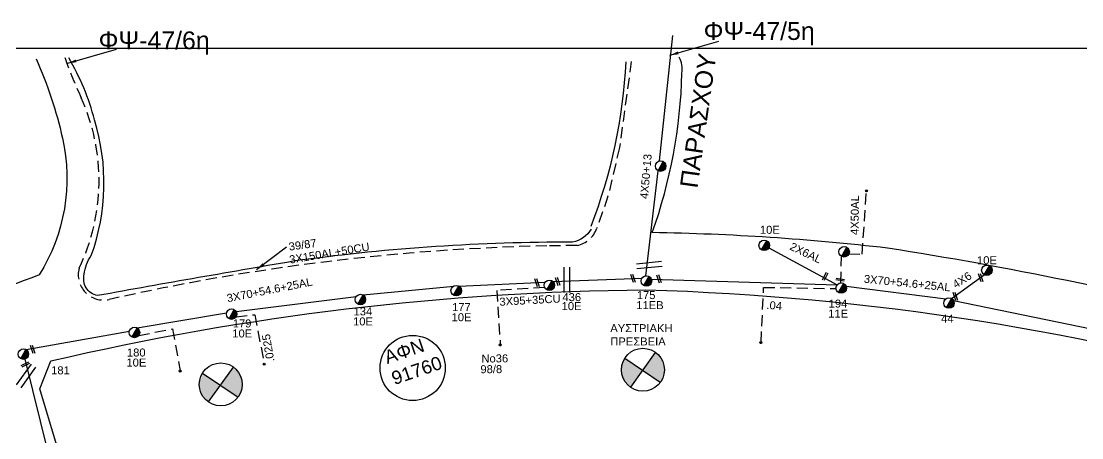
# Model space of a CAD drawing. Header units: millimetres. Extents: x 8791 to 11104, y 1833 to 2902.
# Drawn here: x 10051.8 to 10295.3, y 2793.2 to 2888.9 of the extents above; entities that cross this region are included whole.
import ezdxf
from ezdxf.enums import TextEntityAlignment as Align

# ---------------------------------------------------------------- set-up
doc = ezdxf.new("R2010")
doc.units = ezdxf.units.MM
doc.linetypes.add('DASHED', pattern=[19.05, 12.7, -6.35])
for name, color, linetype in [('Άγνωστα', 7, 'Continuous'), ('Γέφυρες Εναερίου Δικτύου', 7, 'Continuous'), ('Γυμνά εναέρια ΧΤ (3Φ)   4x50AL', 7, 'Continuous'), ('Επιγραφές - Σχήματα', 7, 'Continuous'), ('Καλώδια ΧΤ   2x6AL', 7, 'DASHED'), ('Καλώδια ΧΤ   3x150AL+50CU', 7, 'DASHED'), ('Καλώδια ΧΤ   3x95+35CU', 7, 'DASHED'), ('Καλώδια ΧΤ   4x50+13', 7, 'Continuous'), ('Μηχανική τομή', 7, 'Continuous'), ('Στύλος ΦΜ', 7, 'Continuous'), ('Στύλος ΦΜ @ 1', 7, 'Continuous'), ('Συνδέσεις', 7, 'Continuous'), ('Συνεστραμμένα ΧΤ   3x70+54.6+25AL', 7, 'SYN_LINE'), ('Τομή', 7, 'Continuous'), ('Υπόβαθρο ΔΕΗ', 7, 'Continuous'), ('Υπόγεια Καλώδια Δικτύου ΧΤ   .04', 7, 'DASHED'), ('Υπόγεια καλώδια Παροχών ΧΤ   .0225', 7, 'DASHED'), ('Υπόγεια καλώδια Παροχών ΧΤ   4x6', 7, 'DASHED')]:
    doc.layers.add(name, color=color, linetype=linetype)
doc.styles.add('ar', font='ARIAL.TTF')
doc.styles.get("Standard").update_dxf_attribs({"font": 'ARIAL.TTF'})
doc.linetypes.add('SYN_LINE', pattern='A,0.5,-0.0001,["/\\/\\/\\/",Standard,S=0.1,R=0,X=0,Y=-0.05],-0.25', length=0.7501)
doc.dimstyles.new('ISO-25', dxfattribs={"dimtxt": 2.5, "dimasz": 2.5, "dimexe": 1.25, "dimexo": 0.625, "dimtad": 1, "dimtxsty": 'Standard', "dimcen": 2.5, "dimadec": 0, "dimazin": 0, "dimtfac": 1, "dimtmove": 0, "dimatfit": 3, "dimfxl": 1, "dimarcsym": 0})

# ---------------------------------------------------------------- blocks, each defined once
blk = doc.blocks.new('ΥΠΑΡΧΩΝ ΤΣΙΜΕΝΤΕΝΙΟΣ ΣΤΥΛΟΣ')
at = {"layer": 'Στύλος ΦΜ'}
blk.add_hatch(color=256, dxfattribs=at).paths.add_polyline_path([(-1.29, -2.28, 0.574793), (2.62, 0, 0.268822), (1.3, 2.27)])
blk.add_line((-1.29, -2.28), (1.3, 2.27), dxfattribs=at)
blk.add_circle((0, 0), 2.62, dxfattribs=at)
at = {"layer": 'Στύλος ΦΜ', "flags": 4}
for tag, p in [('ΑΡΙΘΜΟΣ', (-4.68, 8.05)), ('ΤΥΠΟΣ', (-4.91, 3.03))]:
    blk.add_attdef(tag, p, '', height=4, dxfattribs=at)
blk = doc.blocks.new('ΤΟΜΗ')
at = {"layer": 'Τομή', "ltscale": 40}
for p, q in [((-5.68, 0), (5.68, 0)), ((5.68, -2.33), (-5.68, -2.33))]:
    blk.add_line(p, q, dxfattribs=at)
blk = doc.blocks.new('ΜΗΧΑΝΙΚΗ ΤΟΜΗ')
at = {"layer": 'Μηχανική τομή', "ltscale": 40}
for p, q in [((-1.89, 0.78), (1.89, 0.78)), ((1.89, 0), (-1.89, 0))]:
    blk.add_line(p, q, dxfattribs=at)
blk = doc.blocks.new('_ΣΥΝΔΕΣΗ')
at = {"layer": 'Συνδέσεις', "linetype": 'SYN_LINE', "ltscale": 40}
blk.add_hatch(color=256, dxfattribs=at).paths.add_polyline_path([(0.5, -0.01, 1), (-0.5, -0.01, 1)])
at = {"layer": 'Συνδέσεις'}
blk.add_circle((0, -0.01), 0.5, dxfattribs=at)

msp = doc.modelspace()

# ---------------------------------------------------------------- hatches: boundary and pattern name
at = {"layer": 'Επιγραφές - Σχήματα'}
h = msp.add_hatch(color=1, dxfattribs=at)
h.paths.add_polyline_path([(10197.44, 2812.85), (10194.48, 2808.7), (10198.52, 2805.97, 0.158648), (10199.46, 2808.87, 0.239646)])
h.paths.add_polyline_path([(10194.48, 2808.7), (10190.35, 2811.49, 0.140748), (10189.6, 2808.87, 0.245453), (10191.72, 2804.83)])
h = msp.add_hatch(color=1, dxfattribs=at)
h.paths.add_polyline_path([(10100.52, 2809.47), (10097.56, 2805.32), (10101.6, 2802.59, 0.158648), (10102.54, 2805.49, 0.239646)])
h.paths.add_polyline_path([(10097.56, 2805.32), (10093.43, 2808.11, 0.140748), (10092.68, 2805.49, 0.245453), (10094.8, 2801.45)])

# ---------------------------------------------------------------- linework, layer by layer
at = {"layer": 'Άγνωστα'}
msp.add_circle((10141.67, 2809.27), 7.49, dxfattribs=at)
at = {"layer": 'Γέφυρες Εναερίου Δικτύου', "color": 6, "linetype": 'DASHED', "ltscale": 0.2}
msp.add_lwpolyline([(10078.77, 2816.71), (10086.56, 2818.28), (10088.32, 2808.57)], dxfattribs=at)
at = {"layer": 'Γυμνά εναέρια ΧΤ (3Φ)   4x50AL', "color": 151, "linetype": 'DASHED', "ltscale": 0.2}
msp.add_lwpolyline([(10241.81, 2835.46), (10244.87, 2835.39), (10245.86, 2849.95)], dxfattribs=at)
at = {"layer": 'Επιγραφές - Σχήματα'}
msp.add_lwpolyline([(8808.32, 2882.76), (10848.36, 2882.76), (10848.36, 2881.87)], dxfattribs=at)
at = {"layer": 'Επιγραφές - Σχήματα', "color": 1}
for points in [[(10191.72, 2804.83), (10197.44, 2812.85)], [(10190.35, 2811.49), (10198.52, 2805.97)], [(10093.43, 2808.11), (10101.6, 2802.59)], [(10094.8, 2801.45), (10100.52, 2809.47)]]:
    msp.add_lwpolyline(points, dxfattribs=at)
for centre in [(10194.53, 2808.87), (10097.61, 2805.49)]:
    msp.add_circle(centre, 4.93, dxfattribs=at)
at = {"layer": 'Καλώδια ΧΤ   2x6AL', "color": 151, "linetype": 'SYN_LINE', "ltscale": 20}
msp.add_line((10223.43, 2836.87), (10239.14, 2828.39), dxfattribs=at)
at = {"layer": 'Καλώδια ΧΤ   2x6AL', "color": 151, "ltscale": 0.2}
msp.add_line((10239.93, 2828.81), (10240.13, 2834.92), dxfattribs=at)
at = {"layer": 'Καλώδια ΧΤ   3x150AL+50CU', "color": 133, "ltscale": 0.2}
msp.add_lwpolyline([(10191.87, 2879.7), (10189.15, 2859.91), (10186.51, 2848.7), (10183.95, 2841.36, -0.265081), (10179.41, 2837.4), (10172.48, 2837.32, 0.050184), (10072.02, 2825, -0.562549), (10065.09, 2832.17, 0.221272), (10065.58, 2871.29, -0.018008), (10061.79, 2880.6, -1.43092)], format="xyb", dxfattribs=at)
at = {"layer": 'Καλώδια ΧΤ   3x95+35CU', "color": 6, "ltscale": 0.2}
msp.add_lwpolyline([(10171.98, 2827.74), (10161.01, 2827.09), (10161.79, 2814.55)], dxfattribs=at)
at = {"layer": 'Καλώδια ΧΤ   4x50+13', "color": 1}
for p, q in [((10198.37, 2856.82), (10201.39, 2885.66)), ((10195.23, 2830.45), (10198.01, 2854.59))]:
    msp.add_line(p, q, dxfattribs=at)
at = {"layer": 'Συνεστραμμένα ΧΤ   3x70+54.6+25AL', "color": 151, "ltscale": 20}
for points in [[(10173.88, 2829.14), (10194.33, 2829.91)], [(10196.46, 2829.68), (10239.14, 2828.39)], [(10241.18, 2828.06), (10264.06, 2825.13)], [(10265.86, 2824.75), (10310.84, 2815.51)], [(10058.02, 2789.94), (10052.67, 2811.31)]]:
    msp.add_lwpolyline(points, dxfattribs=at)
at = {"layer": 'Συνεστραμμένα ΧΤ   3x70+54.6+25AL', "color": 6, "ltscale": 20}
for points in [[(10130.27, 2826.03), (10151.11, 2828.09)], [(10152.27, 2828.07), (10172.06, 2828.95)], [(10101.15, 2822.23), (10128.7, 2825.69)], [(10078.4, 2818.46), (10098.93, 2821.94)], [(10052.9, 2813.5), (10076.63, 2817.69)]]:
    msp.add_lwpolyline(points, dxfattribs=at)
at = {"layer": 'Υπόβαθρο ΔΕΗ'}
for points in [[(10182.67, 2841.19, -0.218613), (10178.38, 2838.19, 0.033459), (10115.71, 2834.01, 0.00304), (10069.29, 2825.88, -0.439769), (10066.29, 2830.79, -0.141543), (10067.89, 2835.08, 0.16288), (10068.62, 2866.28, 0.071359), (10062.71, 2880.48, 0.71501)], [(10350.39, 2875.35), (10333.87, 2820.34), (10332.73, 2819.92, 0.023836), (10250.68, 2836.79, 0.025244), (10196.65, 2840.35, 0.080631), (10203.48, 2876.99, 0.153096), (10202.86, 2880.67)], [(10055.21, 2880.28, -0.051701), (10061.27, 2862.06, -0.197305), (10055.94, 2830.65, 0.001559), (10028.14, 2820.18, -0.273677), (10002.33, 2826.33, -0.157549), (9990.11, 2850.86, -0.098893), (9989.79, 2880.36, 1.42293)], [(10190.59, 2879.63, -0.079799), (10182.56, 2841.76, -0.157449)], [(10464.66, 2749.53), (10430.55, 2692.33, 0.059767), (10331.34, 2739.07, 0.081298), (10179.08, 2757.89, 0.034826), (10081.55, 2745.88), (10072.87, 2748.49), (10056.09, 2804.49), (10058.57, 2810.89, -0.055188), (10195.2, 2827.22, -0.064496), (10345.96, 2803.35, -0.060424), (10464.66, 2749.53, -1.462523)]]:
    msp.add_lwpolyline(points, format="xyb", dxfattribs=at)
at = {"layer": 'Υπόγεια Καλώδια Δικτύου ΧΤ   .04', "color": 151, "ltscale": 0.2}
msp.add_lwpolyline([(10221.65, 2815.09), (10222.25, 2827.78), (10238.87, 2827.51)], dxfattribs=at)
at = {"layer": 'Υπόγεια καλώδια Παροχών ΧΤ   .0225', "color": 6, "ltscale": 0.2}
msp.add_lwpolyline([(10101.14, 2821.05), (10105.42, 2821.51), (10107.6, 2810.12)], dxfattribs=at)
at = {"layer": 'Υπόγεια καλώδια Παροχών ΧΤ   4x6', "color": 151, "linetype": 'SYN_LINE', "ltscale": 10}
msp.add_lwpolyline([(10265.4, 2825.22), (10272.89, 2830.66)], dxfattribs=at)

# ---------------------------------------------------------------- block references
at = {"layer": 'Μηχανική τομή'}
for p, xscale, yscale, zscale, rotation in [((10170.02, 2828.81), 0.5104822389464918, 0.5104822389464918, 0.5104822389464918, 288.1819623035606), ((10174.74, 2829.08), 0.5104822389464918, 0.5104822389464918, 0.5104822389464918, 288.1819623035606), ((10192.06, 2829.8), 0.5104822389464918, 0.5104822389464918, 0.5104822389464918, 288.1819623035606), ((10198.03, 2829.67), 0.5104822389464918, 0.5104822389464918, 0.5104822389464918, 288.1819623035606), ((10236.56, 2830.21), 0.5104822389464742, 0.5104822389464742, 0.5104822389464742, 63.12984865240207), ((10239.77, 2829.35), 0.5104822389465337, 0.5104822389465337, 0.5104822389465337, 352.1029234325997), ((10271.86, 2829.95), 0.5104822389464918, 0.5104822389464918, 0.5104822389464918, 288.1819623035606), ((10266.04, 2825.65), 0.5104822389464918, 0.5104822389464918, 0.5104822389464918, 288.1819623035606), ((10054.22, 2813.48), 0.5104822389464918, 0.5104822389464918, 0.5104822389464918, 288.1819623035606), ((10052.85, 2809.9), 0.5104822389463345, 0.5104822389463345, 0.5104822389463345, 25.66480515339274)]:
    msp.add_blockref('ΜΗΧΑΝΙΚΗ ΤΟΜΗ', p, dxfattribs=dict(at, xscale=xscale, yscale=yscale, zscale=zscale, rotation=rotation))
at = {"layer": 'Στύλος ΦΜ @ 1', "ltscale": 40, "xscale": 0.4594340150515993, "yscale": 0.4594340150515993, "zscale": 0.4594340150515993}
for p in [(10198.6, 2855.64), (10240.72, 2835.96)]:
    msp.add_blockref('ΥΠΑΡΧΩΝ ΤΣΙΜΕΝΤΕΝΙΟΣ ΣΤΥΛΟΣ', p, dxfattribs=at)
at = {"layer": 'Στύλος ΦΜ @ 1', "ltscale": 40}
ref = msp.add_blockref('ΥΠΑΡΧΩΝ ΤΣΙΜΕΝΤΕΝΙΟΣ ΣΤΥΛΟΣ', (10222.37, 2837.44), dxfattribs=dict(at, xscale=0.4594340150515993, yscale=0.4594340150515993, zscale=0.4594340150515993))
ref.add_attrib('ΤΥΠΟΣ', '10E', (10221.39, 2840.09), dxfattribs={"layer": 'Στύλος ΦΜ', "height": 1.838, "flags": 4})
ref = msp.add_blockref('ΥΠΑΡΧΩΝ ΤΣΙΜΕΝΤΕΝΙΟΣ ΣΤΥΛΟΣ', (10273.49, 2831.71), dxfattribs=dict(at, xscale=0.4594340150515993, yscale=0.4594340150515993, zscale=0.4594340150515993))
ref.add_attrib('ΤΥΠΟΣ', '10E', (10271.23, 2833.1), dxfattribs={"layer": 'Στύλος ΦΜ', "height": 1.838, "flags": 4})
ref = msp.add_blockref('ΥΠΑΡΧΩΝ ΤΣΙΜΕΝΤΕΝΙΟΣ ΣΤΥΛΟΣ', (10173.06, 2828.27), dxfattribs=dict(at, xscale=0.4594340150515993, yscale=0.4594340150515993, zscale=0.4594340150515993))
ref.add_attrib('ΤΥΠΟΣ', '10E', (10175.87, 2822.56), dxfattribs={"layer": 'Στύλος ΦΜ', "height": 1.838, "flags": 4})
ref.add_attrib('ΑΡΙΘΜΟΣ', '436', (10176.05, 2824.62), dxfattribs={"layer": 'Στύλος ΦΜ', "height": 1.838, "flags": 4})
ref = msp.add_blockref('ΥΠΑΡΧΩΝ ΤΣΙΜΕΝΤΕΝΙΟΣ ΣΤΥΛΟΣ', (10195.34, 2829.25), dxfattribs=dict(at, xscale=0.4594340150515993, yscale=0.4594340150515993, zscale=0.4594340150515993))
ref.add_attrib('ΤΥΠΟΣ', '11EB', (10193.01, 2822.78), dxfattribs={"layer": 'Στύλος ΦΜ', "height": 1.838, "flags": 4})
ref.add_attrib('ΑΡΙΘΜΟΣ', '175', (10193.12, 2825.09), dxfattribs={"layer": 'Στύλος ΦΜ', "height": 1.838, "flags": 4})
ref = msp.add_blockref('ΥΠΑΡΧΩΝ ΤΣΙΜΕΝΤΕΝΙΟΣ ΣΤΥΛΟΣ', (10151.67, 2827.03), dxfattribs=dict(at, xscale=0.4594340150515993, yscale=0.4594340150515993, zscale=0.4594340150515993))
ref.add_attrib('ΤΥΠΟΣ', '10E', (10150.6, 2820.01), dxfattribs={"layer": 'Στύλος ΦΜ', "height": 1.838, "flags": 4})
ref.add_attrib('ΑΡΙΘΜΟΣ', '177', (10150.71, 2822.32), dxfattribs={"layer": 'Στύλος ΦΜ', "height": 1.838, "flags": 4})
ref = msp.add_blockref('ΥΠΑΡΧΩΝ ΤΣΙΜΕΝΤΕΝΙΟΣ ΣΤΥΛΟΣ', (10240.06, 2827.62), dxfattribs=dict(at, xscale=0.4594340150515993, yscale=0.4594340150515993, zscale=0.4594340150515993))
ref.add_attrib('ΤΥΠΟΣ', '11E', (10237.06, 2820.83), dxfattribs={"layer": 'Στύλος ΦΜ', "height": 1.838, "flags": 4})
ref.add_attrib('ΑΡΙΘΜΟΣ', '194', (10237.17, 2823.14), dxfattribs={"layer": 'Στύλος ΦΜ', "height": 1.838, "flags": 4})
ref = msp.add_blockref('ΥΠΑΡΧΩΝ ΤΣΙΜΕΝΤΕΝΙΟΣ ΣΤΥΛΟΣ', (10129.67, 2824.99), dxfattribs=dict(at, xscale=0.4594340150515993, yscale=0.4594340150515993, zscale=0.4594340150515993))
ref.add_attrib('ΤΥΠΟΣ', '10E', (10127.99, 2819.04), dxfattribs={"layer": 'Στύλος ΦΜ', "height": 1.838, "flags": 4})
ref.add_attrib('ΑΡΙΘΜΟΣ', '134', (10128.1, 2821.35), dxfattribs={"layer": 'Στύλος ΦΜ', "height": 1.838, "flags": 4})
ref = msp.add_blockref('ΥΠΑΡΧΩΝ ΤΣΙΜΕΝΤΕΝΙΟΣ ΣΤΥΛΟΣ', (10264.8, 2824.18), dxfattribs=dict(at, xscale=0.4594340150515993, yscale=0.4594340150515993, zscale=0.4594340150515993))
ref.add_attrib('ΤΥΠΟΣ', '44', (10262.99, 2819.69), dxfattribs={"layer": 'Στύλος ΦΜ', "height": 1.838, "flags": 4})
ref = msp.add_blockref('ΥΠΑΡΧΩΝ ΤΣΙΜΕΝΤΕΝΙΟΣ ΣΤΥΛΟΣ', (10100.1, 2821.64), dxfattribs=dict(at, xscale=0.4594340150515993, yscale=0.4594340150515993, zscale=0.4594340150515993))
ref.add_attrib('ΤΥΠΟΣ', '10E', (10100.26, 2816.27), dxfattribs={"layer": 'Στύλος ΦΜ', "height": 1.838, "flags": 4})
ref.add_attrib('ΑΡΙΘΜΟΣ', '179', (10100.37, 2818.58), dxfattribs={"layer": 'Στύλος ΦΜ', "height": 1.838, "flags": 4})
ref = msp.add_blockref('ΥΠΑΡΧΩΝ ΤΣΙΜΕΝΤΕΝΙΟΣ ΣΤΥΛΟΣ', (10077.8, 2817.42), dxfattribs=dict(at, xscale=0.4594340150515993, yscale=0.4594340150515993, zscale=0.4594340150515993))
ref.add_attrib('ΤΥΠΟΣ', '10E', (10075.96, 2809.59), dxfattribs={"layer": 'Στύλος ΦΜ', "height": 1.838, "flags": 4})
ref.add_attrib('ΑΡΙΘΜΟΣ', '180', (10076.07, 2811.9), dxfattribs={"layer": 'Στύλος ΦΜ', "height": 1.838, "flags": 4})
ref = msp.add_blockref('ΥΠΑΡΧΩΝ ΤΣΙΜΕΝΤΕΝΙΟΣ ΣΤΥΛΟΣ', (10052.3, 2812.45), dxfattribs=dict(at, xscale=0.4594340150515993, yscale=0.4594340150515993, zscale=0.4594340150515993))
ref.add_attrib('ΤΥΠΟΣ', '181', (10058.67, 2807.8), dxfattribs={"layer": 'Στύλος ΦΜ', "height": 1.838, "flags": 4})
at = {"layer": 'Συνδέσεις', "xscale": 0.4594340150518314, "yscale": 0.4594340150518314, "zscale": 0.4594340150518314}
for p in [(10245.84, 2849.95), (10161.77, 2814.55), (10221.63, 2815.09), (10107.58, 2810.12), (10088.31, 2808.57)]:
    msp.add_blockref('_ΣΥΝΔΕΣΗ', p, dxfattribs=at)
at = {"layer": 'Τομή'}
for p, xscale, yscale, zscale, rotation in [((10176.46, 2829.52), 0.5104822389463978, 0.5104822389463978, 0.5104822389463978, 90.2414937661468), ((10195.92, 2833.49), 0.5104822389463796, 0.5104822389463796, 0.5104822389463796, 6.011338173848534), ((10052.43, 2807.77), 0.5104822389463477, 0.5104822389463477, 0.5104822389463477, 54.10542524604481)]:
    msp.add_blockref('ΤΟΜΗ', p, dxfattribs=dict(at, xscale=xscale, yscale=yscale, zscale=zscale, rotation=rotation))

# ---------------------------------------------------------------- texts
at = {"layer": 'Γυμνά εναέρια ΧΤ (3Φ)   4x50AL', "ltscale": 20}
msp.add_text('4X50AL', height=1.838, rotation=89.198, dxfattribs=at).set_placement((10243.17, 2844.39), align=Align.MIDDLE)
at = {"layer": 'Επιγραφές - Σχήματα', "ltscale": 20, "char_height": 4.084, "width": 19.788, "attachment_point": 1, "style": 'ar'}
for s, insert in [('ΦΨ-47/5η', (10208.47, 2888.71)), ('ΦΨ-47/6η', (10069.57, 2886.57))]:
    msp.add_mtext(s, dxfattribs=dict(at, insert=insert))
at = {"layer": 'Επιγραφές - Σχήματα', "ltscale": 20, "attachment_point": 1, "style": 'ar'}
for s, insert, char_height, width, rotation in [('ΠΑΡΑΣΧΟΥ', (10203, 2850.97), 4.084, 19.788, 81.9508), ('39/87', (10113.09, 2838.03), 1.838, 19.5206, 8.0746), ('Νο36', (10157.45, 2812.35), 1.838, 7.5996, 0.4058), ('98/8', (10157.22, 2809.89), 1.838, 7.5996, 0.4058)]:
    msp.add_mtext(s, dxfattribs=dict(at, insert=insert, char_height=char_height, width=width, rotation=rotation))
at = {"layer": 'Επιγραφές - Σχήματα', "color": 1, "ltscale": 20, "insert": (10187.04, 2819.33), "char_height": 1.838, "width": 21.1386, "attachment_point": 1, "style": 'ar'}
msp.add_mtext('ΑΥΣΤΡΙΑΚΗ \\PΠΡΕΣΒΕΙΑ', dxfattribs=at)
at = {"layer": 'Επιγραφές - Σχήματα', "insert": (10134.81, 2813.05), "char_height": 3.063, "width": 161.0493, "attachment_point": 1, "rotation": 18.9876}
msp.add_mtext('ΑΦΝ\\P91760', dxfattribs=at)
at = {"layer": 'Καλώδια ΧΤ   2x6AL', "ltscale": 0.2}
msp.add_text('2X6AL', height=1.838, rotation=334.4819, dxfattribs=at).set_placement((10231.93, 2835.72), align=Align.MIDDLE)
at = {"layer": 'Καλώδια ΧΤ   3x150AL+50CU', "ltscale": 0.2}
msp.add_text('3X150AL+50CU', height=1.8377, rotation=9.4147, dxfattribs=at).set_placement((10122.56, 2835.67), align=Align.MIDDLE)
at = {"layer": 'Καλώδια ΧΤ   3x95+35CU', "ltscale": 0.2}
msp.add_text('3X95+35CU', height=1.838, rotation=3.1629, dxfattribs=at).set_placement((10168.61, 2824.85), align=Align.MIDDLE)
at = {"layer": 'Καλώδια ΧΤ   4x50+13', "ltscale": 20}
msp.add_text('4X50+13', height=1.838, rotation=85.2322, dxfattribs=at).set_placement((10195.21, 2853.27), align=Align.MIDDLE)
at = {"layer": 'Συνεστραμμένα ΧΤ   3x70+54.6+25AL', "ltscale": 20}
for rotation, p in [(11.1989, (10108.82, 2827.2)), (354.1843, (10255.22, 2828.77))]:
    msp.add_text('3X70+54.6+25AL', height=1.8377, rotation=rotation, dxfattribs=at).set_placement(p, align=Align.MIDDLE)
at = {"layer": 'Υπόγεια Καλώδια Δικτύου ΧΤ   .04', "ltscale": 0.2}
msp.add_text('.04', height=1.838, rotation=354.9471, dxfattribs=at).set_placement((10224.68, 2823.63), align=Align.MIDDLE)
at = {"layer": 'Υπόγεια καλώδια Παροχών ΧΤ   .0225', "ltscale": 0.2}
msp.add_text('.0225', height=1.838, rotation=99.8277, dxfattribs=at).set_placement((10108.49, 2813.86), align=Align.MIDDLE)
at = {"layer": 'Υπόγεια καλώδια Παροχών ΧΤ   4x6', "ltscale": 0.2}
msp.add_text('4X6', height=1.838, rotation=32.7682, dxfattribs=at).set_placement((10267.79, 2829.49), align=Align.MIDDLE)

# ---------------------------------------------------------------- leaders
at = {"layer": 'Επιγραφές - Σχήματα', "ltscale": 40}
for points in [[(10200.7, 2881.09), (10211.93, 2884.35)], [(10062.48, 2879.26), (10073.71, 2882.52)], [(10105.83, 2831.89), (10112.73, 2837.08)]]:
    msp.add_leader(points, dimstyle='ISO-25', override={"dimasz": 2, "dimtad": 0}, dxfattribs=at)

doc.saveas('drawing.dxf')
